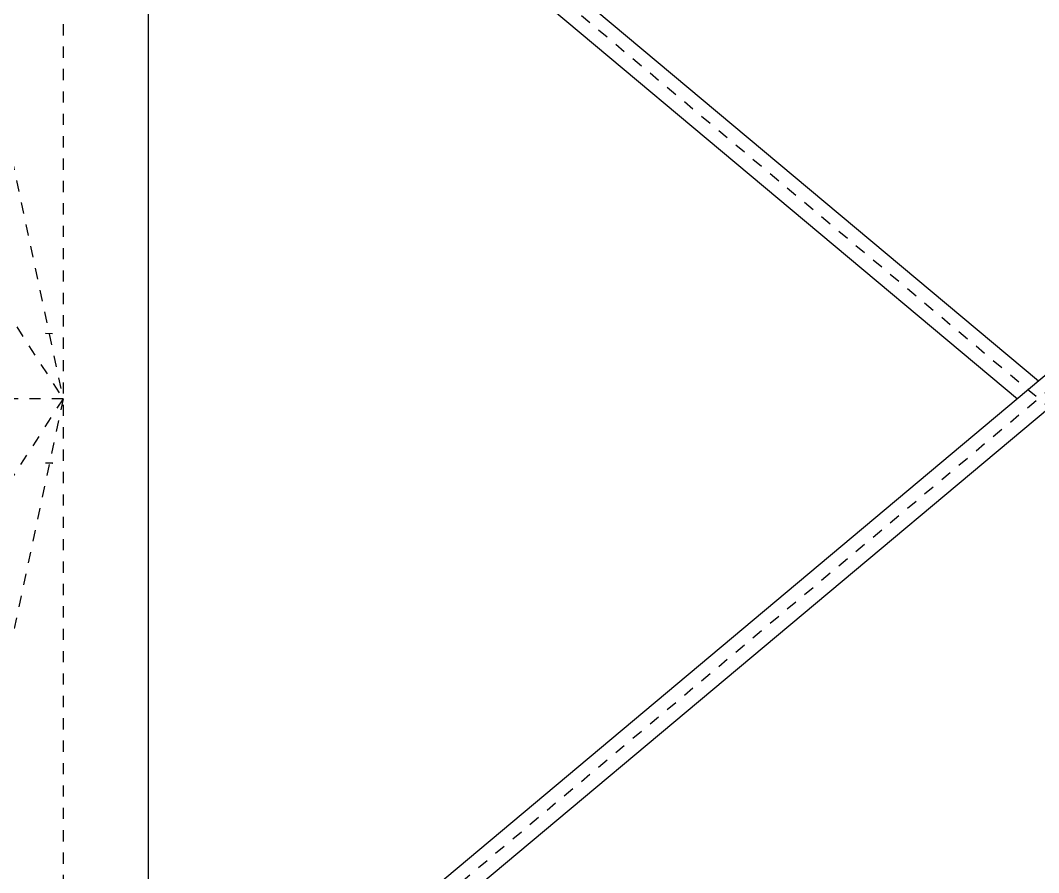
# Model space of a CAD drawing. Header units: millimetres. Extents: x 149919 to 150445, y 136651 to 136866.
# Drawn here: x 150375.73 to 150384.83, y 136811.74 to 136819.35 of the extents above; entities that cross this region are included whole.
import ezdxf

# ---------------------------------------------------------------- set-up
doc = ezdxf.new("R2010")
doc.units = ezdxf.units.MM
doc.header["$LTSCALE"] = 0.25
doc.linetypes.add('CENTER', pattern=[50.8, 31.75, -6.35, 6.35, -6.35])
doc.linetypes.add('XKITLINE00', pattern=[0])

# ---------------------------------------------------------------- blocks, each defined once
blk = doc.blocks.new('çatıı')
at = {"color": 8, "linetype": 'CENTER'}
for p, q in [((23430, 17654.86), (23430, 16010.75)), ((22900, 17380.27), (23430, 16560.27)), ((25173.61, 17290.27), (23430, 15830.27)), ((25173.61, 15830.27), (23430, 17290.27)), ((23342.5, 16970.27), (23430, 16560.27)), ((23420.58, 16618.29), (23414.63, 16618.42)), ((23429.99, 16560.28), (22900, 16560.27)), ((23430, 16560.27), (22900, 15740.27)), ((23430, 16560.27), (23342.5, 16150.27)), ((23420.7, 16502.7), (23414.75, 16502.83))]:
    blk.add_line(p, q, dxfattribs=at)
at = {"color": 8, "linetype": 'XKITLINE00'}
for p, q in [((23506.2, 15909.97), (25130.69, 17270.22)), ((23506.2, 15878.19), (25161.49, 17264.24)), ((23506.2, 17242.36), (24301.8, 16576.16)), ((23506.2, 17220), (23506.2, 16010.75)), ((23506.2, 17210.58), (24282.83, 16560.27))]:
    blk.add_line(p, q, dxfattribs=at)
for centre in [(23414.63, 16618.42), (23420.58, 16618.29), (23429.99, 16560.28), (23430, 16560.27), (23430, 16560.27), (23430, 16560.27), (23430, 16560.27), (23414.75, 16502.83), (23420.7, 16502.7)]:
    blk.add_circle(centre, 0.05, dxfattribs=at)

msp = doc.modelspace()

# ---------------------------------------------------------------- block references
at = {"xscale": 0.009999943142843078, "yscale": 0.009999943142843078, "zscale": 0.009999943142843078}
msp.add_blockref('çatıı', (150141.8141, 136650.3731), dxfattribs=at)

doc.saveas('drawing.dxf')
